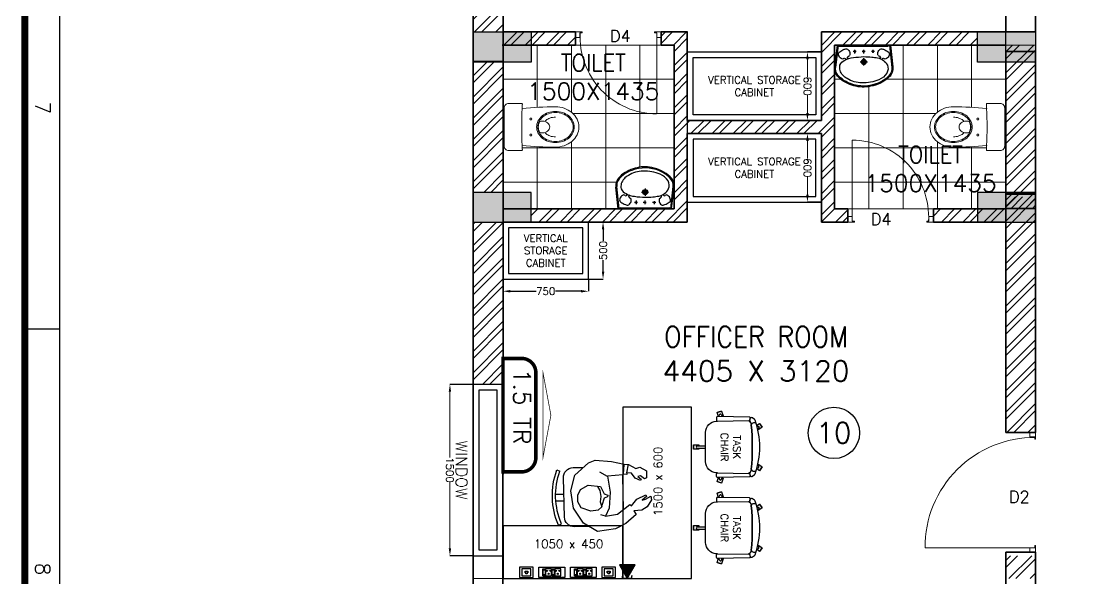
# Model space of a CAD drawing. Extents: x -52083 to 49512, y -145230 to 20224.
# Drawn here: x -50625 to -41217, y -127201 to -122322 of the extents above; entities that cross this region are included whole.
import ezdxf
from ezdxf.enums import TextEntityAlignment as Align

# ---------------------------------------------------------------- set-up
doc = ezdxf.new("R2010")
doc.units = 0
doc.header["$LTSCALE"] = 0.5
doc.header["$MEASUREMENT"] = 0
doc.header["$PDMODE"] = 32
for name, color, linetype, lineweight in [('0-1 AC UNIT', 8, 'Continuous', 25), ('1', 7, 'Continuous', 9), ('1050x2100 Door', 6, 'Continuous', 5), ('750x2100 Door', 5, 'Continuous', 5), ('COL', 1, 'Continuous', 35), ('DIM', 3, 'Continuous', 5), ('Furniture', 30, 'Continuous', 13), ('Hatch-1', 8, 'Continuous', 5), ('Sa-Block Text', 7, 'Continuous', 18), ('wall-1', 7, 'Continuous', 35)]:
    doc.layers.add(name, color=color, linetype=linetype, lineweight=lineweight)
for name, color, linetype in [('Asbuilt', 7, 'Continuous'), ('GODREJ CHAIR', 22, 'Continuous'), ('Godrej chairs', 22, 'Continuous'), ('Godrej Furniture', 21, 'Continuous'), ('PDF_Text', 5, 'Continuous'), ('SA-6MRP', 1, 'Continuous'), ('SA-6MUP', 223, 'Continuous'), ('SA-FUR', 3, 'Continuous'), ('SA-Lan', 3, 'Continuous'), ('SA-Voice', 5, 'Continuous'), ('TITLE', 7, 'Continuous'), ('Toi-Euip', 8, 'Continuous')]:
    doc.layers.add(name, color=color, linetype=linetype)
doc.styles.add('RomanS', font='romans.shx')
doc.styles.get("Standard").update_dxf_attribs({"font": 'romans.shx'})
doc.dimstyles.new('Sa-dim', dxfattribs={"dimtxt": 65, "dimasz": 65, "dimexe": 0, "dimexo": 0, "dimtad": 0, "dimdec": 0, "dimdsep": 46, "dimtxsty": 'Standard', "dimcen": 0, "dimclrd": 256, "dimclre": 7, "dimclrt": 1, "dimadec": 0, "dimazin": 0, "dimtfac": 1, "dimtdec": 0, "dimtmove": 0, "dimatfit": 3, "dimfxl": 1, "dimlwd": -1, "dimarcsym": 0})
pattern_1 = [(45, (22946.7, -16431.28), (-92.80777, 92.80777), []), (45, (23008.57, -16431.28), (-92.80777, 92.80777), [])]

# ---------------------------------------------------------------- blocks, each defined once
blk = doc.blocks.new('A$C66962185')
at = {"layer": 'TITLE'}
for p, q in [((203723, -139882), (1210, -139882)), ((119559, -141178), (119559, -139882))]:
    blk.add_line(p, q, dxfattribs=at)
at = {"layer": 'TITLE', "const_width": 250}
blk.add_lwpolyline([(205020, 0), (205020, -141178), (0, -141178), (0, 0)], close=True, dxfattribs=at)
at = {"layer": 'TITLE', "style": 'RomanS'}
for s, p in [('7', (111377, -140511)), ('8', (128470, -140511))]:
    blk.add_text(s, height=537, dxfattribs=at).set_placement(p, align=Align.MIDDLE)
blk = doc.blocks.new('*U109')
at = {"color": 5}
blk.add_wipeout([(50, 400), (50, 240), (1450, 240), (1450, 400)], dxfattribs=at)
blk.add_wipeout([(0, 450), (0, 190), (1500, 190), (1500, 450)], dxfattribs=at)
for points in [[(0, 450), (0, 190), (1500, 190), (1500, 450)], [(50, 400), (50, 240), (1450, 240), (1450, 400)]]:
    blk.add_lwpolyline(points, close=True, dxfattribs=at)
blk = doc.blocks.new('*D953')
at = {"layer": 'Defpoints', "color": 0}
for p in [(-46871.8, -125500.7), (-46669.5, -125500.7), (-46669.5, -127000.7)]:
    blk.add_point(p, dxfattribs=at)
at = {"layer": 'DIM', "color": 7, "lineweight": -2}
for p, q in [((-46669.5, -125500.7), (-46871.8, -125500.7)), ((-46669.5, -127000.7), (-46871.8, -127000.7))]:
    blk.add_line(p, q, dxfattribs=at)
at = {"layer": 'DIM'}
for p, q in [((-46871.8, -125565.7), (-46871.8, -126140.2)), ((-46871.8, -126935.7), (-46871.8, -126361.2))]:
    blk.add_line(p, q, dxfattribs=at)
for points in [[(-46882.7, -125565.7), (-46861, -125565.7), (-46871.8, -125500.7)], [(-46882.7, -126935.7), (-46861, -126935.7), (-46871.8, -127000.7)]]:
    blk.add_solid(points, dxfattribs=at)
at = {"layer": 'DIM', "color": 1, "insert": (-46871.8, -126250.7), "char_height": 65, "attachment_point": 5, "rotation": 270}
blk.add_mtext('1500', dxfattribs=at)
blk = doc.blocks.new('A$C3fd4a479')
h = blk.add_hatch(color=0)
h.dxf.hatch_style = 1
h.paths.add_polyline_path([(-2605, 89.5), (-3115, 89.5), (-3115, -175.5), (-2605, -175.5)])
h = blk.add_hatch(color=0)
h.dxf.hatch_style = 1
h.paths.add_polyline_path([(1812, 89.5), (1302, 89.5), (1302, -175.5), (1812, -175.5)])
h = blk.add_hatch(color=0)
h.dxf.hatch_style = 1
h.paths.add_polyline_path([(-2605, -1315.5), (-3115, -1315.5), (-3115, -1575.5), (-2605, -1575.5)])
h = blk.add_hatch(color=0)
h.dxf.hatch_style = 1
h.paths.add_polyline_path([(1812, -1315.5), (1302, -1315.5), (1302, -1575.5), (1812, -1575.5)])
at = {"layer": 'Asbuilt', "color": 0}
for points in [[(-2605, -175.5), (-3115, -175.5), (-3115, 89.5), (-2605, 89.5)], [(1812, -175.5), (1302, -175.5), (1302, 89.5), (1812, 89.5)], [(-2605, -1315.5), (-3115, -1315.5), (-3115, -1575.5), (-2605, -1575.5)], [(1812, -1315.5), (1302, -1315.5), (1302, -1575.5), (1812, -1575.5)]]:
    blk.add_lwpolyline(points, close=True, dxfattribs=at)
blk = doc.blocks.new('CD 750x2100')
blk.add_line((42.3, 26.9), (42.3, 694.9))
blk.add_arc((40.3, 22.2), 672.7, 356.72046, 89.82506)
at = {"layer": '750x2100 Door'}
for p, q in [((4, 26.9), (42.3, 26.9)), ((4, 26.9), (4, -23)), ((42.3, 26.9), (42.3, -16.3)), ((715.7, 26.9), (715.7, -16.3)), ((754, 26.9), (715.7, 26.9)), ((754, 26.9), (754, -23)), ((754, 26.9), (754, -23)), ((4, -23), (62.4, -23)), ((42.3, -16.3), (62.4, -16.3)), ((62.4, -16.3), (62.4, -23)), ((695.6, -16.3), (695.6, -23)), ((715.7, -16.3), (695.6, -16.3)), ((754, -23), (695.6, -23))]:
    blk.add_line(p, q, dxfattribs=at)
blk = doc.blocks.new('1050x2100')
at = {"layer": '1050x2100 Door'}
for p, q in [((289971.9, 46661.9), (289971.9, 46711.8)), ((289971.9, 46711.8), (290030.3, 46711.8)), ((289971.9, 46661.9), (289971.9, 46711.8)), ((289971.9, 46661.9), (290010.2, 46661.9)), ((290010.2, 46661.9), (290010.2, 46705.1)), ((290010.2, 46705.1), (290030.3, 46705.1)), ((290030.3, 46705.1), (290030.3, 46711.8)), ((291021.9, 46711.8), (290963.5, 46711.8)), ((290963.5, 46705.1), (290963.5, 46711.8)), ((290983.6, 46705.1), (290963.5, 46705.1)), ((290983.6, 46661.9), (290983.6, 46705.1)), ((291021.9, 46661.9), (290983.6, 46661.9)), ((290983.6, 46661.9), (290983.6, 45743.9)), ((291021.9, 46661.9), (291021.9, 46711.8))]:
    blk.add_line(p, q, dxfattribs=at)
blk.add_arc((290976, 46702.9), 959, 179.47012, 270.45631, dxfattribs=at)
blk = doc.blocks.new('CHMAN')
at = {"layer": 'GODREJ CHAIR', "linetype": 'ByBlock'}
for p, q in [((-17.5, 234.5), (62, 271.2)), ((62, 271.2), (199.9, 288.9)), ((199.9, 288.9), (306.2, 222.2)), ((-95.8, 167.3), (-17.5, 234.5)), ((-81, 138.3), (-95.8, 167.3)), ((138.1, 174.5), (45.1, 161.1)), ((108.7, 112.9), (138.1, 174.5)), ((138.1, 174.5), (173.3, 162.5)), ((306.2, 222.2), (378.7, 107.9)), ((-216.3, 58), (-182.1, 110.6)), ((-182.1, 110.6), (-140.9, 134.8)), ((-140.9, 134.8), (-81, 138.3)), ((-62.2, 100.2), (-105.7, 51.8)), ((-49.5, 88.9), (-62.2, 100.2)), ((45.1, 161.1), (-49.5, 88.9)), ((95.8, -7.3), (108.7, 112.9)), ((144.1, 36.6), (163.6, 90.8)), ((164.4, 102.4), (191.8, 126.9)), ((174.5, 62.6), (164.4, 102.4)), ((191.8, 126.9), (247.3, 132.9)), ((247.3, 132.9), (320.2, 105.3)), ((320.2, 105.3), (343.8, 60)), ((378.7, 107.9), (397, -25.4)), ((-211.8, 29.6), (-216.3, 58)), ((-170.7, 53.1), (-211.8, 29.6)), ((-178.3, 33.2), (-145.5, 58.8)), ((-173.3, 20.2), (-178.3, 33.2)), ((-105.7, 51.8), (-173.3, 20.2)), ((-145.5, 58.8), (-170.7, 53.1)), ((115.9, 15.7), (117.4, 26.5)), ((142.7, 3.4), (115.9, 15.7)), ((117.4, 26.5), (144.1, 36.6)), ((168.4, -52.4), (142.7, 3.4)), ((169.4, 23.6), (174.5, 62.6)), ((175.9, -23.3), (169.4, 23.6)), ((343.8, 8.7), (322.1, -34.6)), ((343.8, 60), (343.8, 8.7)), ((113.8, -130.6), (95.8, -7.3)), ((263, -66.2), (168.4, -52.4)), ((191.1, -52.2), (175.9, -23.3)), ((322.1, -34.6), (263, -66.2)), ((397, -25.4), (363.5, -144.3)), ((-184.1, -162.3), (-181.7, -111.2)), ((-134.6, -193.5), (-184.1, -162.3)), ((-181.7, -111.2), (-167.6, -101.9)), ((-167.6, -101.9), (-137.5, -127.4)), ((-141.3, -102), (-135.8, -90.6)), ((-116.4, -122.6), (-141.3, -102)), ((-137.5, -127.4), (-116.4, -122.6)), ((-135.8, -90.6), (-95.1, -109.6)), ((-95.1, -109.6), (-68.2, -147.9)), ((-68.2, -147.9), (-34.8, -152.5)), ((-34.8, -152.5), (-48.5, -216.3)), ((-34.8, -152.5), (-33.6, -140)), ((-33.6, -140), (-4.5, -143.5)), ((-6.9, -142), (-16, -216.9)), ((-4.5, -143.5), (-3.9, -137.3)), ((-3.9, -137.3), (113.8, -130.6)), ((115.3, -128.3), (171.8, -161.6)), ((363.5, -144.3), (257, -235.4)), ((-102.3, -184.1), (-134.6, -193.5)), ((-47, -213.9), (-102.3, -184.1)), ((-15.6, -218.8), (-47, -213.9)), ((80.5, -241.4), (-15.6, -218.8)), ((205, -255.4), (80.5, -241.4)), ((257, -235.4), (205, -255.4))]:
    blk.add_line(p, q, dxfattribs=at)
at = {"layer": 'GODREJ CHAIR'}
for p, q in [((264.6, 248.3), (375, 248.3)), ((450, 173.3), (450, -126.7)), ((496.5, 232.8), (473.3, 223.4)), ((0, -126.7), (0, 126.7)), ((512.9, 48.1), (450, 48.1)), ((512.9, -1.9), (450, -1.9)), ((375, -201.7), (296.5, -201.7)), ((498.5, -187), (475.3, -177.6))]:
    blk.add_line(p, q, dxfattribs=at)
at = {"layer": 'GODREJ CHAIR', "extrusion": (0, 0, -1)}
for centre, major_axis, start_param, end_param in [((375, 173.3), (-53, 53), 0.785398, 2.356194), ((-26.7, 20.4), (381.6, 381.6), 0.399692, 1.160927), ((-26.7, 20.4), (-399.3, 399.3), 1.970488, 2.732174), ((75, -126.7), (-53, 53), 5.359292, 5.497787), ((375, -126.7), (53, 53), 0.785398, 2.356194)]:
    blk.add_ellipse(centre, major_axis=major_axis, ratio=1, start_param=start_param, end_param=end_param, dxfattribs=at)
blk = doc.blocks.new('sitting chair')
at = {"layer": 'Godrej chairs', "color": 7, "ltscale": 10}
for p, q in [((-214.6, 220.3), (-214.6, 220.3)), ((-282.4, -81.2), (-266.1, -76)), ((282.4, -81.2), (266.1, -76)), ((-276.2, -100.3), (-266.5, -97.1)), ((276.2, -100.3), (266.5, -97.1)), ((-10, -293.7), (-10, -221.3)), ((10, -293.7), (10, -221.3))]:
    blk.add_line(p, q, dxfattribs=at)
for points in [[(221.5, 169, 0.261227), (235.8, 165.9, 0.000719), (251.5, 171, 0.414214), (254.3, 192), (241.7, 208.3, 0.143437), (234.9, 213.3, 0.174712), (-234.9, 213.3, 0.143437), (-241.7, 208.3), (-254.3, 192, 0.414214), (-251.5, 171, 0.000719), (-235.8, 165.9, 0.261227), (-221.5, 169, -0.182992), (-195, 179.1), (-209.5, 191.6, -0.217315), (-214.6, 202.9), (-214.6, 220.3)], [(-231.1, 156.3, -0.28884), (-195, 179.1, -0.051282), (195, 179.1, -0.28884), (231.1, 156.3)], [(-174.5, 274.2, 0.030798), (-206.8, 250.7)], [(196.9, 179, 0.051149), (-195, 179.1)], [(-179.9, 230.6), (-180.7, 231.7, -1), (-164.5, 243.5), (-159, 235.9)], [(179.9, 230.6), (180.7, 231.7, 1), (164.5, 243.5), (159, 235.9)], [(206.8, 250.7, 0.030798), (174.5, 274.2)], [(214.6, 220.3), (214.6, 220.3), (214.6, 202.9, -0.217315), (209.5, 191.6), (195, 179.1, -0.161268), (218.9, 171.1), (218.9, 171.1)], [(227, -116.4), (226.8, -124.1, -0.405093), (126.8, -220.9), (-126.8, -220.9, -0.405093), (-226.8, -124.1), (-227, -116.4)]]:
    blk.add_lwpolyline(points, format="xyb", dxfattribs=at)
for points in [[(-241.7, 208.3), (-241.7, 208.3)], [(-234.9, 213.3), (-234.9, 213.3)], [(-190.2, 227.7), (-207.2, 251.2), (-174.8, 274.7), (-148.4, 238.3)], [(148.4, 238.3), (174.8, 274.7), (207.2, 251.2), (190.2, 227.7)], [(164.5, 243.5), (164.5, 243.5)], [(180.7, 231.7), (180.7, 231.7)], [(214.6, 220.3), (214.6, 220.3)], [(214.6, 220.3), (214.6, 220.3)], [(214.6, 220.3), (214.6, 220.3)], [(241.7, 208.3), (241.7, 208.3)], [(-218.9, 171.1), (-218.9, 171.1)], [(-218.9, 171.1), (-218.9, 171.1)], [(-195, 179.1), (-195, 179.1)], [(195, 179.1), (195, 179.1)], [(218.9, 171.1), (218.9, 171.1)], [(218.9, 171.1), (218.9, 171.1)], [(218.9, 171.1), (218.9, 171.1)], [(-266.6, -107.7), (-302.9, -119.5), (-315.3, -81.4), (-272.5, -67.5), (-269.4, -77)], [(269.4, -77), (272.5, -67.5), (315.3, -81.4), (302.9, -119.5), (266.6, -107.7)], [(10, -280), (20, -280), (20, -325), (-20, -325), (-20, -280), (-10, -280)]]:
    blk.add_lwpolyline(points, dxfattribs=at)
for points in [[(-259.3, -124.1), (-234.5, -124.1, 0.423389), (-227, -116.3), (-231.1, 159.2, 0.318217), (-236.4, 166.1), (-252.5, 171.2, 0.507849), (-262.2, 164), (-266.8, -116.6, 0.413746)], [(259.3, -124.1), (234.5, -124.1, -0.423389), (227, -116.3), (231.1, 159.2, -0.318217), (236.4, 166.1), (252.5, 171.2, -0.507849), (262.2, 164), (266.8, -116.6, -0.413746)]]:
    blk.add_lwpolyline(points, format="xyb", close=True, dxfattribs=at)
for centre, radius, start, end in [((0, 0), 325, 194.47188, 201.52812), ((-279.3, -90.7), 10, 108, 288), ((279.3, -90.7), 10, 252, 72), ((0, 0), 325, 338.47188, 345.52812), ((0, 0), 325, 266.47188, 273.52812), ((0, -293.7), 10, 180, 0)]:
    blk.add_arc(centre, radius, start, end, dxfattribs=at)
at = {"layer": 'PDF_Text', "insert": (0, 0), "char_height": 65, "width": 310.353, "attachment_point": 5}
blk.add_mtext('{\\C1;TASK CHAIR}', dxfattribs=at)
blk = doc.blocks.new('*U587')
at = {"ltscale": 30}
h = blk.add_hatch(dxfattribs=at)
h.set_pattern_fill('ANSI31', color=256, scale=1.368807, angle=0.10709, style=0)
h.set_pattern_definition([(45.107, (-67.5, -58.507), (-3.0788, 3.06731), [])])
h.paths.add_polyline_path([(-67.5, -58.5), (-0.2, 60.6), (67.5, -58.5)])
for p, q in [((-67.5, -58.5), (-0.2, 60.6)), ((-0.2, 60.6), (67.5, -58.5)), ((67.5, -58.5), (-67.5, -58.5))]:
    blk.add_line(p, q, dxfattribs=at)
at = {"linetype": 'Continuous', "ltscale": 12}
blk.add_line((-40.8, 60.1), (40.4, 60.1), dxfattribs=at)
at = {"ltscale": 12}
for p, q in [((-40.8, 60.1), (-40.8, 42.1)), ((40.4, 60.1), (40.4, 42.1))]:
    blk.add_line(p, q, dxfattribs=at)
at = {"ltscale": 30, "const_width": 6.84}
for points in [[(-44.2, 39.6, 1), (-37.4, 39.6, 1)], [(36.9, 39.6, 1), (43.8, 39.6, 1)]]:
    blk.add_lwpolyline(points, format="xyb", close=True, dxfattribs=at)
blk = doc.blocks.new('*U590')
at = {"layer": '0-1 AC UNIT', "color": 3, "const_width": 31.2}
blk.add_lwpolyline([(-272.5, -287.5), (471.2, -287.5, 0.414214), (596.2, -162.5), (596.2, 0), (-397.5, 0), (-397.5, -162.5, 0.414214)], format="xyb", close=True, dxfattribs=at)
at = {"layer": '0-1 AC UNIT', "color": 3, "const_width": 6.25}
blk.add_lwpolyline([(471.2, -350), (99.4, -419.2), (-272.5, -350), (471.2, -350)], dxfattribs=at)
blk = doc.blocks.new('*U592')
at = {"ltscale": 300}
for p, q in [((-78.1, 29.8), (-78.1, -29.8)), ((-78.1, 29.8), (-78.1, -29.8)), ((-57.3, 29.8), (-78.1, 29.8)), ((-78.1, 29.8), (-57.3, 29.8)), ((-76.3, 23.3), (-76.3, -23.3)), ((-59.1, 23.3), (-76.3, 23.3)), ((-59.1, -23.3), (-59.1, 23.3)), ((-57.3, -29.8), (-57.3, 29.8)), ((-53.9, 29.8), (-1.7, 29.8)), ((-53.9, -29.8), (-53.9, 29.8)), ((-1.7, 29.8), (-1.7, -29.8)), ((1.7, 29.8), (1.7, -29.8)), ((1.7, 29.8), (1.7, -29.8)), ((22.5, 29.8), (1.7, 29.8)), ((1.7, 29.8), (22.5, 29.8)), ((3.5, 23.3), (3.5, -23.3)), ((20.7, 23.3), (3.5, 23.3)), ((20.7, -23.3), (20.7, 23.3)), ((22.5, -29.8), (22.5, 29.8)), ((25.9, -29.8), (25.9, 29.8)), ((25.9, 29.8), (78.1, 29.8)), ((78.1, 29.8), (78.1, -29.8)), ((-78.1, -29.8), (-57.3, -29.8)), ((-76.3, -21.2), (-59.1, -21.2)), ((-76.3, -23.3), (-59.1, -23.3)), ((-1.7, -29.8), (-53.9, -29.8)), ((1.7, -29.8), (22.5, -29.8)), ((3.5, -21.2), (20.7, -21.2)), ((3.5, -23.3), (20.7, -23.3)), ((78.1, -29.8), (25.9, -29.8))]:
    blk.add_line(p, q, dxfattribs=at)
blk.add_lwpolyline([(-113, -46), (113, -46), (113, 46), (-113, 46)], close=True, dxfattribs=at)
for centre, radius, start, end in [((-27.8, 14.7), 4.06, 307.15837, 232.84163), ((-27.8, 10.6), 2.59, 161.40312, 18.59688), ((52, 14.7), 4.06, 307.15837, 232.84163), ((52, 10.6), 2.59, 161.40312, 18.59688), ((-42.7, -11.6), 3.5, 5.26891, 272.51003), ((-39.9, -14), 2.82, 202.68381, 75.09514), ((-15.7, -14), 2.82, 104.90486, 337.31619), ((-12.9, -11.6), 3.5, 267.48997, 174.73109), ((37.1, -11.6), 3.5, 5.26891, 272.51003), ((39.9, -14), 2.82, 202.68381, 75.09514), ((64.1, -14), 2.82, 104.90486, 337.31619), ((66.9, -11.6), 3.5, 267.48997, 174.73109)]:
    blk.add_arc(centre, radius, start, end, dxfattribs=at)
at = {"layer": 'Sa-Block Text', "flags": 1}
for tag, p in [('PROJECTNAME', (102.4, 776)), ('FLOOR', (102.4, 686.5)), ('LABNAME', (102.4, 577)), ('ITEMNO:', (102.4, 479.7))]:
    blk.add_attdef(tag, text='', height=65, dxfattribs=at).set_placement(p, align=Align.MIDDLE_CENTER)
at = {"layer": 'Sa-Block Text'}
blk.add_attdef('CATALOGUE', text='', height=65, dxfattribs=at).set_placement((102.4, 360.5), align=Align.MIDDLE_CENTER)
blk = doc.blocks.new('*U593')
for p, q in [((-78.1, 29.8), (-78.1, -29.8)), ((-78.1, 29.8), (-78.1, -29.8)), ((-57.3, 29.8), (-78.1, 29.8)), ((-78.1, 29.8), (-57.3, 29.8)), ((-76.3, 23.3), (-76.3, -23.3)), ((-59.1, 23.3), (-76.3, 23.3)), ((-59.1, -23.3), (-59.1, 23.3)), ((-57.3, -29.8), (-57.3, 29.8)), ((-53.9, 29.8), (-1.7, 29.8)), ((-53.9, -29.8), (-53.9, 29.8)), ((-1.7, 29.8), (-1.7, -29.8)), ((1.7, 29.8), (1.7, -29.8)), ((1.7, 29.8), (1.7, -29.8)), ((22.5, 29.8), (1.7, 29.8)), ((1.7, 29.8), (22.5, 29.8)), ((3.5, 23.3), (3.5, -23.3)), ((20.7, 23.3), (3.5, 23.3)), ((20.7, -23.3), (20.7, 23.3)), ((22.5, -29.8), (22.5, 29.8)), ((25.9, -29.8), (25.9, 29.8)), ((25.9, 29.8), (78.1, 29.8)), ((78.1, 29.8), (78.1, -29.8)), ((-78.1, -29.8), (-57.3, -29.8)), ((-76.3, -21.2), (-59.1, -21.2)), ((-76.3, -23.3), (-59.1, -23.3)), ((-1.7, -29.8), (-53.9, -29.8)), ((1.7, -29.8), (22.5, -29.8)), ((3.5, -21.2), (20.7, -21.2)), ((3.5, -23.3), (20.7, -23.3)), ((78.1, -29.8), (25.9, -29.8))]:
    blk.add_line(p, q)
blk.add_lwpolyline([(-113, -46), (113, -46), (113, 46), (-113, 46)], close=True)
for centre, radius, start, end in [((-27.8, 14.7), 4.06, 307.15837, 232.84163), ((-27.8, 10.6), 2.59, 161.40312, 18.59688), ((52, 14.7), 4.06, 307.15837, 232.84163), ((52, 10.6), 2.59, 161.40312, 18.59688), ((-42.7, -11.6), 3.5, 5.26891, 272.51003), ((-39.9, -14), 2.82, 202.68381, 75.09514), ((-15.7, -14), 2.82, 104.90486, 337.31619), ((-12.9, -11.6), 3.5, 267.48997, 174.73109), ((37.1, -11.6), 3.5, 5.26891, 272.51003), ((39.9, -14), 2.82, 202.68381, 75.09514), ((64.1, -14), 2.82, 104.90486, 337.31619), ((66.9, -11.6), 3.5, 267.48997, 174.73109)]:
    blk.add_arc(centre, radius, start, end)
at = {"layer": 'Sa-Block Text', "flags": 1}
for tag, p in [('PROJECTNAME', (14.8, 619.1)), ('FLOOR', (14.8, 529.6)), ('LABNAME', (14.8, 420.1)), ('ITEMNO:', (14.8, 322.8))]:
    blk.add_attdef(tag, text='', height=65, dxfattribs=at).set_placement(p, align=Align.MIDDLE_CENTER)
at = {"layer": 'Sa-Block Text'}
blk.add_attdef('CATALOGUE', text='', height=65, dxfattribs=at).set_placement((14.8, 173.9), align=Align.MIDDLE_CENTER)
blk = doc.blocks.new('*U594')
for points in [[(-59.4, 46), (59.4, 46), (59.4, -46), (-59.4, -46)], [(-39.1, 29.8), (39.1, 29.8), (39.1, -29.8), (-39.1, -29.8)], [(12.4, 5.6), (5.4, 5.6), (5.4, 14.6), (-5.4, 14.6), (-5.4, 5.6), (-12.4, 5.6), (-12.4, -10.5), (12.4, -10.5)], [(11.1, 4.3), (4.1, 4.3), (4.1, 13.4), (-4.1, 13.4), (-4.1, 4.3), (-11.1, 4.3), (-11.1, -9.2), (11.1, -9.2)]]:
    blk.add_lwpolyline(points, close=True)
at = {"layer": 'Sa-Block Text', "flags": 1}
for tag, p in [('PROJECTNAME', (15.2, 670.6)), ('FLOOR', (15.2, 581.1)), ('LABNAME', (15.2, 471.6)), ('ITEMNO:', (15.2, 374.3))]:
    blk.add_attdef(tag, text='', height=65, dxfattribs=at).set_placement(p, align=Align.MIDDLE_CENTER)
at = {"layer": 'Sa-Block Text'}
blk.add_attdef('CATALOGUE', text='', height=65, dxfattribs=at).set_placement((15.2, 223), align=Align.MIDDLE_CENTER)
blk = doc.blocks.new('*U591')
at = {"color": 30}
for points in [[(-500, -750), (0, -750), (0, 0), (-500, 0)], [(-450, -700), (-50, -700), (-50, -50), (-450, -50)]]:
    blk.add_lwpolyline(points, close=True, dxfattribs=at)
blk = doc.blocks.new('*D1117')
at = {"layer": 'Defpoints', "color": 0}
for p in [(-46407.6, -124578.7), (-45657.6, -124578.7), (-45657.6, -124684.8)]:
    blk.add_point(p, dxfattribs=at)
at = {"layer": 'SA-6MRP', "color": 7, "lineweight": -2}
for p, q in [((-46407.6, -124578.7), (-46407.6, -124684.8)), ((-45657.6, -124578.7), (-45657.6, -124684.8))]:
    blk.add_line(p, q, dxfattribs=at)
at = {"layer": 'SA-6MRP'}
for p, q in [((-46342.6, -124684.8), (-46116.8, -124684.8)), ((-45722.6, -124684.8), (-45948.4, -124684.8))]:
    blk.add_line(p, q, dxfattribs=at)
for points in [[(-46342.6, -124674), (-46342.6, -124695.7), (-46407.6, -124684.8)], [(-45722.6, -124674), (-45722.6, -124695.7), (-45657.6, -124684.8)]]:
    blk.add_solid(points, dxfattribs=at)
at = {"layer": 'SA-6MRP', "color": 1, "insert": (-46032.6, -124684.8), "char_height": 65, "attachment_point": 5}
blk.add_mtext('750', dxfattribs=at)
blk = doc.blocks.new('A$C054a1436')
at = {"color": 1}
blk.add_circle((225, 225), 225, dxfattribs=at)
blk.add_attdef('T1', text='', height=180).set_placement((225, 225), align=Align.MIDDLE_CENTER)
blk = doc.blocks.new('*D915')
at = {"layer": 'Defpoints', "color": 0}
for p in [(-45657.6, -124078.7), (-45657.6, -124578.7), (-45530.6, -124578.7)]:
    blk.add_point(p, dxfattribs=at)
at = {"layer": 'SA-6MRP', "color": 7, "lineweight": -2}
for p, q in [((-45657.6, -124078.7), (-45530.6, -124078.7)), ((-45657.6, -124578.7), (-45530.6, -124578.7))]:
    blk.add_line(p, q, dxfattribs=at)
at = {"layer": 'SA-6MRP'}
for p, q in [((-45530.6, -124143.7), (-45530.6, -124244.5)), ((-45530.6, -124513.7), (-45530.6, -124412.9))]:
    blk.add_line(p, q, dxfattribs=at)
for points in [[(-45541.4, -124143.7), (-45519.7, -124143.7), (-45530.6, -124078.7)], [(-45541.4, -124513.7), (-45519.7, -124513.7), (-45530.6, -124578.7)]]:
    blk.add_solid(points, dxfattribs=at)
at = {"layer": 'SA-6MRP', "color": 1, "insert": (-45530.6, -124328.7), "char_height": 65, "attachment_point": 5, "rotation": 90}
blk.add_mtext('500', dxfattribs=at)
blk = doc.blocks.new('A$C029a48cf')
blk.add_line((-10, 166), (-10, -166))
for points in [[(-168.1, 161.4, 0.029046), (-460, 176.5, 0.08272), (-537.4, 163.6, 0.090502), (-602.2, 127.3, 0.104235), (-648.7, 68.8, 0.116575), (-665, 0, 0.116575), (-648.7, -68.8, 0.104235), (-602.2, -127.3, 0.090502), (-537.4, -163.6, 0.08272), (-460, -176.5, 0.029046), (-168.1, -161.4, -0.00263), (-170, -201, 0.414214), (-165, -206), (-50, -206, 0.414214), (-10, -166), (-5, -166, 0.414214), (0, -161), (0, 161, 0.414214), (-5, 166), (-10, 166, 0.414214), (-50, 206), (-165, 206, 0.414214), (-170, 201, -0.00263)], [(-625, 0, 0.116575), (-613, -50.9, 0.104235), (-576.7, -96.5, 0.090502), (-524.5, -125.8, 0.08272), (-460, -136.5, 0.08272), (-395.5, -125.8, 0.090502), (-343.3, -96.5, 0.104235), (-307, -50.9, 0.116575), (-295, 0, 0.116575), (-307, 50.9, 0.104235), (-343.3, 96.5, 0.090502), (-395.5, 125.8, 0.08272), (-460, 136.5, 0.08272), (-524.5, 125.8, 0.090502), (-576.7, 96.5, 0.104235), (-613, 50.9, 0.116575)], [(-615, 0, 0.116575), (-604, -46.4, 0.104235), (-570.3, -88.8, 0.090502), (-521.2, -116.3, 0.08272), (-460, -126.5, 0.08272), (-398.8, -116.3, 0.090502), (-349.7, -88.8, 0.104235), (-316, -46.4, 0.116575), (-305, 0, 0.116575), (-316, 46.4, 0.104235), (-349.7, 88.8, 0.090502), (-398.8, 116.3, 0.08272), (-460, 126.5, 0.08272), (-521.2, 116.3, 0.090502), (-570.3, 88.8, 0.104235), (-604, 46.4, 0.116575)]]:
    blk.add_lwpolyline(points, format="xyb", close=True)
for points in [[(-365.7, 48.9, 0.036112), (-375.2, 58, 0.090502), (-411.7, 78.5, 0.08272), (-460, 86.5, 0.08272)], [(-322.3, 47.8, 0.074737), (-345.9, 51.3, 0.080041), (-371.1, 47.3, 0.088843), (-391.4, 36.3, 0.10499), (-405.6, 19, 0.120185), (-410.2, 0, 0.120185)], [(-410.2, 0, 0.120185), (-405.6, -19, 0.10499), (-391.4, -36.3, 0.088843), (-371.1, -47.3, 0.080041), (-345.9, -51.3, 0.074737), (-322.3, -47.8, 0.088843)], [(-322.3, -47.8, 0.008108), (-320.4, -44.2, 0.116575), (-310, 0, 0.116575), (-320.4, 44.2, 0.008108), (-322.3, 47.8, 0.090502)], [(-460, -86.5, 0.08272), (-411.7, -78.5, 0.090502), (-375.2, -58, 0.036112), (-365.7, -48.9, 0.116575)]]:
    blk.add_lwpolyline(points, format="xyb")
for centre in [(-245, 70), (-245, -70)]:
    blk.add_circle(centre, 8.58)
blk.add_arc((-3929.6, 0), 3764.9, 357.54236, 2.45764)
blk = doc.blocks.new('A$C5FEC0201')
at = {"layer": 'Toi-Euip'}
for p, q in [((0, 473.4), (184.7, 494.1)), ((0, 465.4), (191.4, 486.9)), ((0, 473.4), (0, 20.9)), ((9.6, 458.3), (9.6, 40.4)), ((71.9, 322.5), (39.4, 322.5)), ((54.4, 310.5), (54.4, 336.7)), ((143.3, 276.5), (143.3, 216.2)), ((71.9, 247.8), (39.4, 247.8)), ((54.4, 235.7), (54.4, 261.9)), ((54.4, 156.4), (54.4, 182.7)), ((173.4, 246.3), (112, 246.3)), ((66.7, 168.5), (39.4, 168.5)), ((0, 28.9), (191.4, 7.5)), ((0, 20.9), (184.7, 0.2))]:
    blk.add_line(p, q, dxfattribs=at)
for centre, radius in [((54.4, 322.5), 6.43), ((54.4, 247.8), 6.43), ((143.3, 246.3), 21.6), ((143.3, 246.3), 15.5), ((143.3, 246.3), 10.9), ((54.4, 168.5), 6.43)]:
    blk.add_circle(centre, radius, dxfattribs=at)
for centre, radius, start, end in [((-14.6, 453.5), 24.7, 11.14513, 53.7785), ((76, 441.8), 20.7, 62.49081, 153.19095), ((67.6, 406.2), 56.9, 34.96691, 71.64959), ((194.8, 411.5), 83.2, 73.23918, 96.99591), ((198.4, 409.1), 78.1, 56.79114, 95.14021), ((197.4, 387.4), 106, 42.34, 78.55208), ((181.9, 366.5), 123.1, 31.84149, 61.21457), ((66.3, 262.6), 287, 13.68007, 43.11994), ((66.2, 397.4), 34, 151.91921, 201.35614), ((74.8, 413.3), 49.2, 215.0585, 257.19296), ((155, 371.1), 126.1, 140.59825, 160.41359), ((72.7, 395.9), 31.9, 253.96544, 299.92088), ((114.3, 360.7), 26.8, 118.27151, 163.61398), ((106.8, 377.5), 8.55, 353.15264, 127.30389), ((273.3, 323.1), 166.8, 149.59023, 175.97193), ((120.5, 410.1), 8.6, 136.04031, 216.10739), ((121.5, 408.7), 8.72, 204.51045, 300.32874), ((100.5, 427.5), 17.9, 320.46419, 39.5358), ((202.8, 375.4), 80.1, 113.69295, 156.38132), ((191.3, 356.4), 94.7, 75.58544, 102.65463), ((173.3, 329.2), 126, 27.7975, 70.69461), ((72.7, 260.2), 247.5, 0.51874, 31.0564), ((134.7, 300.9), 200.3, 16.98939, 40.68541), ((898.2, 212.6), 800.7, 171.22276, 177.52001), ((45.2, 246.8), 302.7, 336.19508, 21.84971), ((82.7, 251), 274.2, 347.13905, 16.85156), ((830.4, 250.4), 732.1, 180.24313, 185.54823), ((59.7, 235.8), 293.9, 316.38455, 351.02297), ((23.3, 242.5), 297.5, 335.41071, 3.84539), ((66.2, 94.9), 34, 158.64386, 208.08079), ((74.8, 79), 49.2, 102.80704, 144.9415), ((72.7, 96.3), 31.9, 60.07912, 106.03456), ((114.3, 131.5), 26.8, 196.38602, 241.72849), ((106.5, 113.4), 7.39, 228.29837, 348.68026), ((397.3, 201.4), 296.4, 184.2321, 193.82674), ((218.2, 145.9), 109.8, 188.02022, 245.02213), ((120.7, 84.3), 7.73, 75.15228, 157.93068), ((164.1, 170.3), 139.7, 301.86033, 338.31323), ((67.5, 229.2), 275.4, 316.21733, 337.66735), ((-16.1, 41), 25.7, 308.74871, 358.57964), ((155, 121.1), 126.1, 199.58641, 219.40175), ((76, 50.4), 20.7, 206.80905, 297.50919), ((67.6, 86), 56.9, 288.35041, 325.03309), ((120.5, 82.1), 8.6, 143.89261, 223.95969), ((100.5, 64.8), 17.9, 320.4642, 39.53581), ((199.8, 111.6), 70.9, 246.77794, 302.40806), ((197.9, 98.8), 99.5, 262.39424, 318.61688), ((196, 101.8), 94.4, 267.2238, 318.08952)]:
    blk.add_arc(centre, radius, start, end, dxfattribs=at)
blk = doc.blocks.new('*D942')
at = {"layer": 'Defpoints', "color": 0}
for p in [(-43740.3, -123303.7), (-43617.5, -123303.7), (-43617.5, -123903.7)]:
    blk.add_point(p, dxfattribs=at)
at = {"layer": 'DIM', "color": 7, "lineweight": -2}
for p, q in [((-43617.5, -123303.7), (-43740.3, -123303.7)), ((-43617.5, -123903.7), (-43740.3, -123903.7))]:
    blk.add_line(p, q, dxfattribs=at)
at = {"layer": 'DIM'}
for p, q in [((-43740.3, -123368.7), (-43740.3, -123521.1)), ((-43740.3, -123838.7), (-43740.3, -123686.4))]:
    blk.add_line(p, q, dxfattribs=at)
for points in [[(-43751.1, -123368.7), (-43729.5, -123368.7), (-43740.3, -123303.7)], [(-43751.1, -123838.7), (-43729.5, -123838.7), (-43740.3, -123903.7)]]:
    blk.add_solid(points, dxfattribs=at)
at = {"layer": 'DIM', "color": 1, "insert": (-43740.3, -123603.7), "char_height": 65, "attachment_point": 5, "rotation": 270}
blk.add_mtext('600', dxfattribs=at)
blk = doc.blocks.new('*D943')
at = {"layer": 'Defpoints', "color": 0}
for p in [(-43740.3, -122588.7), (-43617.5, -122588.7), (-43617.5, -123188.7)]:
    blk.add_point(p, dxfattribs=at)
at = {"layer": 'DIM', "color": 7, "lineweight": -2}
for p, q in [((-43617.5, -122588.7), (-43740.3, -122588.7)), ((-43617.5, -123188.7), (-43740.3, -123188.7))]:
    blk.add_line(p, q, dxfattribs=at)
at = {"layer": 'DIM'}
for p, q in [((-43740.3, -122653.7), (-43740.3, -122806.1)), ((-43740.3, -123123.7), (-43740.3, -122971.4))]:
    blk.add_line(p, q, dxfattribs=at)
for points in [[(-43751.1, -122653.7), (-43729.5, -122653.7), (-43740.3, -122588.7)], [(-43751.1, -123123.7), (-43729.5, -123123.7), (-43740.3, -123188.7)]]:
    blk.add_solid(points, dxfattribs=at)
at = {"layer": 'DIM', "color": 1, "insert": (-43740.3, -122888.7), "char_height": 65, "attachment_point": 5, "rotation": 270}
blk.add_mtext('600', dxfattribs=at)
blk = doc.blocks.new('BARE')
h = blk.add_hatch(color=0)
h.dxf.hatch_style = 1
h.paths.add_polyline_path([(-24190.5, -25357.6), (-24450.5, -25357.6), (-24450.5, -25622.6), (-24190.5, -25622.6)])
h = blk.add_hatch(color=0)
h.dxf.hatch_style = 1
h.paths.add_polyline_path([(-24190.5, -26782.6), (-24450.5, -26782.6), (-24450.5, -27022.6), (-24190.5, -27022.6)])
at = {"layer": 'Asbuilt'}
h = blk.add_hatch(dxfattribs=at)
h.set_pattern_fill('BRICK', color=256, scale=250)
h.set_pattern_definition([(0, (-210883.18, -44771.66), (0, 62.5), []), (90, (-210883.18, -44771.66), (-125, 8e-15), [62.5, -62.5]), (90, (-210820.68, -44771.66), (-125, 8e-15), [-62.5, 62.5])])
h.paths.add_polyline_path([(-24190.5, -26772.6), (-24450.5, -26772.6), (-24450.5, -26782.6), (-24190.5, -26782.6)])
at = {"layer": 'Hatch-1'}
h = blk.add_hatch(dxfattribs=at)
h.set_pattern_fill('ANSI32,_O', color=256, scale=350)
h.set_pattern_definition(pattern_1)
h.paths.add_polyline_path([(-28855.3, -25357.6), (-29117.5, -25357.6), (-29117.5, -24113.3), (-28855.3, -24113.3)])
h = blk.add_hatch(dxfattribs=at)
h.set_pattern_fill('ANSI32,_O', color=256, scale=350)
h.set_pattern_definition(pattern_1)
h.paths.add_polyline_path([(-28855.3, -25357.6), (-28220.7, -25357.6), (-28220.7, -25472.6), (-28855.3, -25472.6)])
h = blk.add_hatch(dxfattribs=at)
h.set_pattern_fill('ANSI32,_O', color=256, scale=350)
h.set_pattern_definition(pattern_1)
h.paths.add_polyline_path([(-27240.7, -26247.6), (-26065.5, -26247.6), (-26065.5, -27022.6), (-25835.5, -27022.6), (-25835.5, -26972.7), (-25835.5, -26907.6), (-25950.5, -26907.6), (-25950.5, -25472.6), (-24700.1, -25472.6), (-24700.1, -25357.6), (-26065.5, -25357.6), (-26065.5, -26132.6), (-27240.7, -26132.6), (-27240.7, -25357.6), (-27470.7, -25357.6), (-27470.7, -25407.4), (-27470.7, -25472.6), (-27355.7, -25472.6), (-27355.7, -26907.6), (-28607.1, -26907.6), (-28607.1, -27022.6), (-28105.7, -27022.6), (-27240.7, -27022.6)])
h = blk.add_hatch(dxfattribs=at)
h.set_pattern_fill('ANSI32,_O', color=256, scale=350)
h.set_pattern_definition(pattern_1)
h.paths.add_polyline_path([(-24450.5, -25472.6), (-24190.5, -25472.6), (-24190.5, -28864.6), (-24450.5, -28864.6)])
h = blk.add_hatch(dxfattribs=at)
h.set_pattern_fill('ANSI32,_O', color=256, scale=350)
h.set_pattern_definition(pattern_1)
h.paths.add_polyline_path([(-28855.6, -26762.6), (-29117.1, -26762.6), (-29117.1, -25614.6), (-28855.6, -25614.6)])
h = blk.add_hatch(dxfattribs=at)
h.set_pattern_fill('ANSI32,_O', color=256, scale=350)
h.set_pattern_definition([(45, (-108477.94, -17611.28), (-92.80777, 92.80777), []), (45, (-108416.07, -17611.28), (-92.80777, 92.80777), [])])
h.paths.add_polyline_path([(-24190.5, -26802.6), (-24450.5, -26802.6), (-24450.5, -26902.6), (-24190.5, -26902.6)])
h = blk.add_hatch(dxfattribs=at)
h.set_pattern_fill('ANSI32,_O', color=256, scale=350)
h.set_pattern_definition(pattern_1)
h.paths.add_polyline_path([(-24450.5, -27022.6), (-25085.5, -27022.6), (-25085.5, -26907.6), (-24450.5, -26907.6)])
h = blk.add_hatch(dxfattribs=at)
h.set_pattern_fill('ANSI32,_O', color=256, scale=350)
h.set_pattern_definition(pattern_1)
h.paths.add_polyline_path([(-24190.5, -29944.6), (-24450.5, -29944.6), (-24450.5, -30144.6), (-24190.5, -30144.6)])
for p, q in [((-24450.5, -25357.6), (-24190.5, -25357.6)), ((-24450.5, -25529.6), (-24190.5, -25529.6)), ((-27240.7, -26132.6), (-27240.7, -26247.6))]:
    blk.add_line(p, q)
at = {"color": 30}
for points in [[(-27240.7, -26132.6), (-27240.7, -25532.6), (-26065.5, -25532.6), (-26065.5, -26132.6)], [(-27190.7, -26082.6), (-27190.7, -25582.6), (-26115.5, -25582.6), (-26115.5, -26082.6)], [(-27240.7, -26247.6), (-27240.7, -26847.6), (-26065.5, -26847.6), (-26065.5, -26247.6)], [(-27190.7, -26297.6), (-27190.7, -26797.6), (-26115.5, -26797.6), (-26115.5, -26297.6)]]:
    blk.add_lwpolyline(points, close=True, dxfattribs=at)
at = {"color": 5}
blk.add_lwpolyline([(-27204.7, -30144.5), (-27204.7, -28644.5), (-27804.7, -28644.5), (-27804.7, -30144.5)], close=True, dxfattribs=at)
at = {"layer": 'Asbuilt'}
for p, q in [((-24190.5, -25357.6), (-24190.5, -26902.6)), ((-24450.5, -25529.6), (-24450.5, -26902.6)), ((-24450.5, -26772.6), (-24450.5, -28864.6)), ((-24450.5, -29914.6), (-24450.5, -30404.6))]:
    blk.add_line(p, q, dxfattribs=at)
at = {"layer": 'Asbuilt', "color": 0}
for points in [[(-24190.5, -25622.6), (-24450.5, -25622.6), (-24450.5, -25357.6), (-24190.5, -25357.6)], [(-24190.5, -26782.6), (-24450.5, -26782.6), (-24450.5, -27022.6), (-24190.5, -27022.6)]]:
    blk.add_lwpolyline(points, close=True, dxfattribs=at)
at = {"layer": 'Hatch-1'}
for p, q in [((-28220.7, -25472.6), (-27470.7, -25472.6)), ((-28855.4, -25772.6), (-27355.7, -25772.6)), ((-25896.1, -25772.6), (-25950.5, -25772.6)), ((-24450.8, -25772.6), (-25495.8, -25772.6)), ((-28242.4, -26072.6), (-27355.7, -26072.6)), ((-25063.8, -26072.6), (-25950.5, -26072.6)), ((-28855.5, -26372.6), (-28841.9, -26372.6)), ((-28686.4, -26372.6), (-27355.7, -26372.6)), ((-24619.8, -26372.6), (-25950.5, -26372.6)), ((-28855.6, -26672.6), (-27861.1, -26672.6)), ((-24450.6, -26672.6), (-25950.5, -26672.6)), ((-25835.5, -26907.6), (-25085.5, -26907.6))]:
    blk.add_line(p, q, dxfattribs=at)
for points in [[(-28855.3, -25357.6), (-29117.5, -25357.6), (-29117.5, -24113.3), (-28855.3, -24113.3)], [(-28855.3, -25357.6), (-28220.7, -25357.6), (-28220.7, -25472.6), (-28855.3, -25472.6)], [(-24450.5, -25472.6), (-24190.5, -25472.6), (-24190.5, -28864.6), (-24450.5, -28864.6)], [(-28855.6, -26762.6), (-29117.1, -26762.6), (-29117.1, -25614.6), (-28855.6, -25614.6)], [(-24450.5, -27022.6), (-25085.5, -27022.6), (-25085.5, -26907.6), (-24450.5, -26907.6)]]:
    blk.add_lwpolyline(points, close=True, dxfattribs=at)
for points in [[(-28555.7, -25472.6), (-28555.7, -26017.6)], [(-28255.7, -25472.6), (-28255.7, -26060.8)], [(-27955.7, -25472.6), (-27955.7, -26907.6)], [(-27655.7, -25472.6), (-27655.7, -26541.9)], [(-25350.5, -25472.6), (-25350.5, -26907.6)], [(-25050.5, -25472.6), (-25050.5, -26060.8)], [(-24750.5, -25472.6), (-24750.5, -26017.6)], [(-25650.5, -25836.8), (-25650.5, -26907.6)], [(-28255.7, -26319.3), (-28255.7, -26907.6)], [(-25050.5, -26319.3), (-25050.5, -26907.6)], [(-28555.7, -26362.5), (-28555.7, -26907.6)], [(-24750.5, -26362.5), (-24750.5, -26907.6)]]:
    blk.add_lwpolyline(points, dxfattribs=at)
at = {"layer": 'SA-FUR', "color": 7}
blk.add_line((-24190.5, -26772.6), (-24450.5, -26772.6), dxfattribs=at)
at = {"layer": 'wall-1'}
for p, q in [((-28855.3, -25357.6), (-28220.7, -25357.6)), ((-27470.7, -25357.6), (-27240.3, -25357.6)), ((-26065.5, -25357.6), (-24450.5, -25357.6)), ((-28862.1, -25472.6), (-28220.7, -25472.6)), ((-27470.7, -25472.6), (-27355.7, -25472.6)), ((-27240.7, -25472.6), (-27240.3, -25472.6)), ((-25950.5, -25472.6), (-24450.5, -25472.6)), ((-27240.7, -26132.6), (-26065.5, -26132.6)), ((-27240.7, -26247.6), (-26065.5, -26247.6)), ((-24190.5, -26902.6), (-24450.5, -26902.6))]:
    blk.add_line(p, q, dxfattribs=at)
at = {"layer": 'wall-1', "color": 7}
for p, q in [((-28855.7, -26907.6), (-27355.7, -26907.6)), ((-27240.7, -26907.6), (-27240.6, -26907.6)), ((-25950.5, -26907.6), (-25835.5, -26907.6)), ((-25085.5, -26907.6), (-24450.5, -26907.6)), ((-28855.7, -27022.6), (-27240.7, -27022.6)), ((-26065.5, -27022.6), (-25835.5, -27022.6)), ((-25085.5, -27022.6), (-24450.5, -27022.6)), ((-24450.5, -28864.6), (-24190.5, -28864.6)), ((-24450.5, -29914.6), (-24190.5, -29914.6))]:
    blk.add_line(p, q, dxfattribs=at)
for points in [[(-28854.7, -22304.6), (-29117.5, -22304.6), (-29117.5, -36159.6), (-28857.5, -36159.6)], [(-24450.5, -25127.6), (-24190.5, -25127.6), (-24190.5, -25357.6), (-24450.5, -25357.6)]]:
    blk.add_lwpolyline(points, close=True, dxfattribs=at)
at = {"layer": 'wall-1'}
for points in [[(-28220.7, -25357.6), (-28220.7, -25472.6)], [(-27470.7, -25357.6), (-27470.7, -25472.6)], [(-27240.7, -25357.6), (-27240.7, -26132.6)], [(-26065.5, -25357.6), (-26065.5, -26132.6)], [(-27355.7, -25472.6), (-27355.7, -26907.6)], [(-25950.5, -25472.6), (-25950.5, -26907.6)], [(-24190.5, -26902.6), (-24190.5, -25529.6), (-24450.5, -25529.6), (-24450.5, -26902.6)], [(-27240.7, -26247.6), (-27240.7, -27022.6)], [(-26065.5, -26247.6), (-26065.5, -27022.6)], [(-25835.5, -26907.6), (-25835.5, -27022.6)], [(-25085.5, -26907.6), (-25085.5, -27022.6)]]:
    blk.add_lwpolyline(points, dxfattribs=at)
at = {"layer": 'wall-1', "color": 7}
for points in [[(-24450.5, -26772.6), (-24450.5, -28864.6)], [(-24190.5, -28864.6), (-24190.5, -26772.6)], [(-24450.5, -29914.6), (-24450.5, -30374.6), (-24190.5, -30374.6), (-24190.5, -29914.6)]]:
    blk.add_lwpolyline(points, dxfattribs=at)
at = {"rotation": 270}
blk.add_blockref('*U591', (-28105.7, -27522.6), dxfattribs=at)
ref = blk.add_blockref('A$C054a1436', (-26182.1, -29093.9))
ref.add_attrib('T1', '10', dxfattribs={"color": 1, "height": 180}).set_placement((-25957.1, -28868.9), align=Align.MIDDLE_CENTER)
at = {"layer": '1', "xscale": -1}
blk.add_blockref('A$C029a48cf', (-28855.5, -26190.1), dxfattribs=at)
at = {"layer": '1050x2100 Door', "rotation": 270}
blk.add_blockref('1050x2100', (-70902.3, 261107.4), dxfattribs=at)
at = {"layer": '750x2100 Door', "rotation": 180}
blk.add_blockref('CD 750x2100', (-27466.7, -25380.6), dxfattribs=at)
at = {"layer": '750x2100 Door'}
blk.add_blockref('CD 750x2100', (-25839.5, -26999.6), dxfattribs=at)
at = {"layer": 'COL'}
blk.add_blockref('A$C3fd4a479', (-26002.1, -25447.1), dxfattribs=at)
at = {"layer": 'Furniture', "xscale": -1.032431937754154, "yscale": 1.032431937754154, "zscale": 1.032431937754154, "rotation": 90}
blk.add_blockref('A$C5FEC0201', (-25440.1, -25472.6), dxfattribs=at)
at = {"layer": 'Furniture'}
blk.add_blockref('A$C029a48cf', (-24450.5, -26190.1), dxfattribs=at)
at = {"layer": 'Godrej Furniture', "color": 7, "rotation": 270}
for p in [(-26860.3, -28993), (-26860.3, -29701)]:
    blk.add_blockref('sitting chair', p, dxfattribs=at)
at = {"layer": 'Godrej Furniture', "color": 7, "extrusion": (0, 0, -1), "xscale": -1.150000000108399, "yscale": 1.150000000110595, "zscale": -1.150000000108321, "rotation": 178.5628885480095}
blk.add_blockref('CHMAN', (27804.7, -29394.5), dxfattribs=at)
at = {"layer": 'SA-6MRP', "xscale": -1, "rotation": 180}
blk.add_blockref('*U592', (-28151.4, -30089.8), dxfattribs=at)
at = {"layer": 'SA-6MUP', "xscale": -1, "rotation": 180}
blk.add_blockref('*U593', (-28427.4, -30089.8), dxfattribs=at)
at = {"layer": 'SA-Lan', "xscale": -1, "rotation": 180}
for p in [(-28649.7, -30089.8), (-27929, -30089.8)]:
    blk.add_blockref('*U594', p, dxfattribs=at)
at = {"layer": 'SA-Voice', "xscale": -1, "rotation": 180}
blk.add_blockref('*U587', (-27766.2, -30082.3), dxfattribs=at)
at = {"layer": 'Toi-Euip', "xscale": 1.032431937754154, "yscale": 1.032431937754154, "zscale": 1.032431937754154, "rotation": 90}
blk.add_blockref('A$C5FEC0201', (-27356.3, -26907.6), dxfattribs=at)
at = {"char_height": 65, "attachment_point": 5}
for insert, width in [((-26653.1, -25832.6), 879.75), ((-26653.1, -26547.6), 879.75), ((-28480.7, -27272.6), 783.9)]:
    blk.add_mtext('VERTICAL STORAGE CABINET', dxfattribs=dict(at, insert=insert, width=width))
at = {"insert": (-27534.8, -28989), "char_height": 75, "attachment_point": 3, "rotation": 90}
blk.add_mtext_dynamic_manual_height_columns(' 1500 x 600', width=778.988, gutter_width=1, heights=[0], dxfattribs=at)
at = {"insert": (-28584.7, -29879.2), "char_height": 75, "attachment_point": 7}
blk.add_mtext_dynamic_manual_height_columns('1050 x 450', width=887.78, gutter_width=1, heights=[0], dxfattribs=at)
at = {"layer": '0-1 AC UNIT', "color": 3, "insert": (-28612.9, -28638.9), "char_height": 150, "width": 1266.161, "attachment_point": 2, "rotation": 270, "line_spacing_factor": 1.171839, "style": 'RomanS'}
blk.add_mtext('1.5 TR', dxfattribs=at)
at = {"layer": '1050x2100 Door', "color": 0, "style": 'RomanS'}
blk.add_text('D2', height=103.23, dxfattribs=at).set_placement((-24423.4, -29480.5))
at = {"layer": '750x2100 Door', "style": 'RomanS'}
for p in [(-27918.5, -25444.7), (-25633.9, -27048.9)]:
    blk.add_text('D4', height=103.23, dxfattribs=at).set_placement(p)
at = {"layer": 'PDF_Text', "attachment_point": 5, "style": 'RomanS'}
for s, insert, char_height, width in [('\\pt1650;{\\W0.9;TOILET\\P\\ptz;\\W1;\\C0;1500X1435}', (-28064.1, -25752.7), 150, 1601.5), ('\\pt1650;{\\W0.9;TOILET\\P\\ptz;\\W1;\\C0;1500X1435}', (-25110.3, -26557.1), 150, 1601.5), ('{\\W0.9;OFFICER ROOM\\P\\W1;\\C0;4405 X 3120}', (-26638.6, -28177.3), 180, 2525.19)]:
    blk.add_mtext(s, dxfattribs=dict(at, insert=insert, char_height=char_height, width=width))
at = {"layer": 'PDF_Text', "insert": (-29167.5, -29194.6), "char_height": 100, "attachment_point": 2, "rotation": 270, "style": 'RomanS'}
blk.add_mtext('{\\Fromanc|c0;WINDOW}', dxfattribs=at)
at = {"layer": 'SA-FUR', "color": 7}
for p in [(-11828.1, -20212.7), (-10178.1, -20212.7), (-8528.1, -20212.7), (-12428.4, -24228.4), (-10778.4, -24228.4), (-9128.4, -24228.4)]:
    blk.add_attdef('LS##90', text='', height=65, dxfattribs=at).set_placement(p, align=Align.CENTER)
at = {"layer": 'DIM', "color": 7}
for p1, p2, picture, middle in [((-26065.5, -26132.6), (-26065.5, -25532.6), '*D943', (-26188.3, -25832.6)), ((-26065.5, -26847.6), (-26065.5, -26247.6), '*D942', (-26188.3, -26547.6))]:
    dim = blk.add_aligned_dim(p1=p1, p2=p2, distance=122.8, dimstyle='Sa-dim', dxfattribs=at)
    dim.commit()
    dim.dimension.update_dxf_attribs({"geometry": picture, "text_midpoint": middle, "text_rotation": 270, "insert": (17552, 97056.2)})
at = {"layer": 'SA-6MRP'}
dim = blk.add_aligned_dim(p1=(-28105.7, -27022.6), p2=(-28105.7, -27522.6), distance=127, dimstyle='Sa-dim', dxfattribs=at)
dim.commit()
dim.dimension.update_dxf_attribs({"geometry": '*D915', "text_midpoint": (-27978.6, -27272.6), "insert": (17552, 97056.2)})
dim = blk.add_linear_dim(base=(-28105.7, -27628.7), p1=(-28855.7, -27522.6), p2=(-28105.7, -27522.6), dimstyle='Sa-dim', dxfattribs=at)
dim.commit()
dim.dimension.update_dxf_attribs({"geometry": '*D1117', "text_midpoint": (-28480.7, -27628.7), "insert": (17552, 97056.2)})
at = {"rotation": 270}
blk.add_blockref('*U109', (-29307.5, -28444.6), dxfattribs=at)
at = {"layer": 'Hatch-1'}
h = blk.add_hatch(dxfattribs=at)
h.set_pattern_fill('ANSI32,_O', color=256, scale=350)
h.set_pattern_definition(pattern_1)
h.paths.add_polyline_path([(-29117.5, -28444.6), (-28855.7, -28444.6), (-28855.7, -27022.6), (-29117.5, -27022.6)])
at = {"color": 5}
blk.add_lwpolyline([(-27804.7, -29684.5), (-28854.7, -29684.5), (-28854.7, -30144.5), (-27804.7, -30144.5)], close=True, dxfattribs=at)
at = {"layer": 'Hatch-1'}
for points in [[(-29117.5, -28444.6), (-28855.7, -28444.6), (-28855.7, -27022.6), (-29117.5, -27022.6)], [(-29117.5, -29944.6), (-28856.3, -29944.6), (-28856.3, -30144.6), (-29117.5, -30144.6)]]:
    blk.add_lwpolyline(points, close=True, dxfattribs=at)
at = {"layer": '0-1 AC UNIT', "xscale": -1, "rotation": 90}
blk.add_blockref('*U590', (-28854.7, -28614.3), dxfattribs=at)
at = {"layer": 'DIM', "color": 7}
dim = blk.add_linear_dim(base=(-29319.9, -28444.6), p1=(-29117.5, -29944.6), p2=(-29117.5, -28444.6), angle=90, dimstyle='Sa-dim', dxfattribs=at)
dim.commit()
dim.dimension.update_dxf_attribs({"geometry": '*D953', "text_midpoint": (-29319.9, -29194.6), "text_rotation": 270, "insert": (17552, 97056.2)})

msp = doc.modelspace()

# ---------------------------------------------------------------- block references
at = {"layer": 'TITLE', "xscale": 0.2362210059218341, "yscale": 0.2362210059218341, "zscale": 0.2362210059282006, "rotation": 270}
msp.add_blockref('A$C66962185', (-17245.7, -96770.3, 2637.8), dxfattribs=at)

# ---------------------------------------------------------------- next in the draw order: block references
at = {"color": 240}
msp.add_blockref('BARE', (-17552, -97056.2, 2637.8), dxfattribs=at)

doc.saveas('drawing.dxf')
